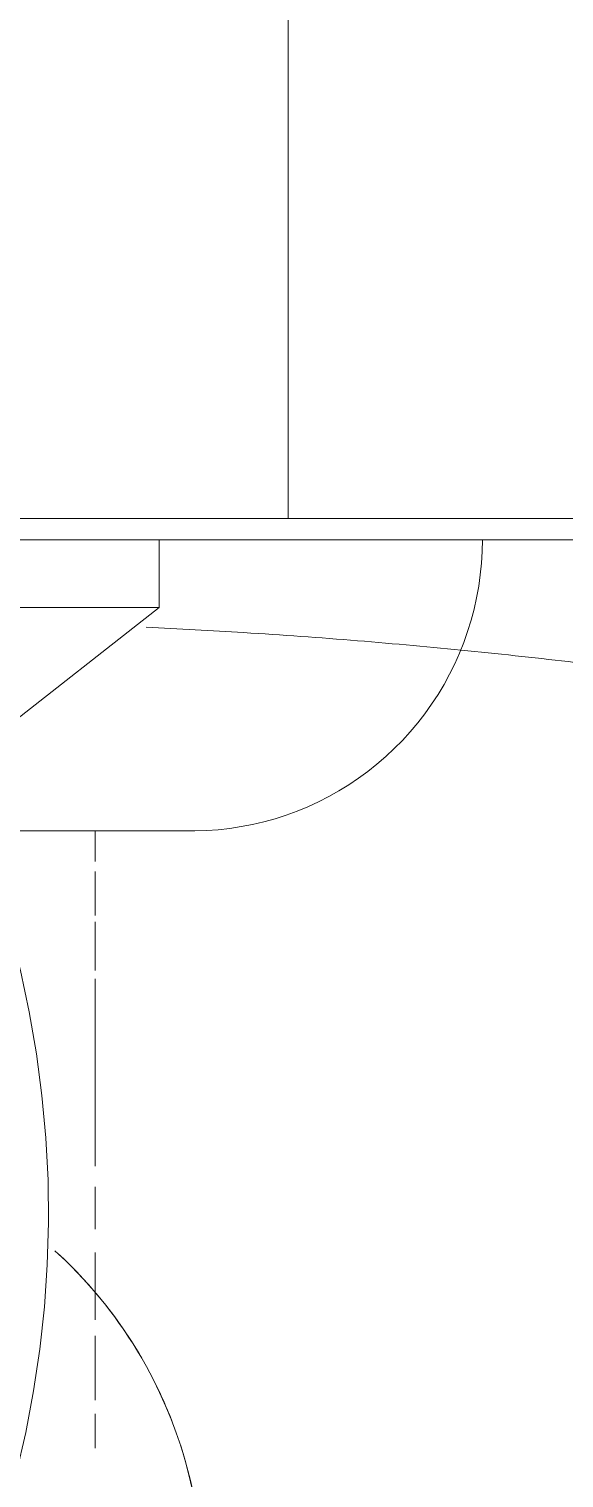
# Model space of a CAD drawing. Header units: millimetres. Extents: x -4000 to 187956, y -58990 to 162485.
# Drawn here: x 157947 to 157972.1, y 1854.7 to 1922.4 of the extents above; entities that cross this region are included whole.
import ezdxf

# ---------------------------------------------------------------- set-up
doc = ezdxf.new("R2010")
doc.units = ezdxf.units.MM
doc.layers.add('A-WALL', color=113, linetype='Continuous', lineweight=13)
doc.layers.add('P-SANR-FIXT', color=6, linetype='Continuous', lineweight=9)

# ---------------------------------------------------------------- blocks, each defined once
blk = doc.blocks.new('C307 - C307-V894-FFS - TANG 1')
at = {"layer": 'P-SANR-FIXT', "color": 90}
for p, q in [((-15.976, 42.403), (-15.976, 40.802)), ((-15.976, 40.17), (-15.976, 37.168)), ((-21.194, 13.567), (-20.651, 13.584)), ((-15.976, 13.585), (-13.283, 13.585)), ((-13.064, 13.585), (-12.422, 13.585)), ((-22.813, 13.387), (-22.276, 13.469)), ((-33.218, 4.786), (-33.016, 5.29)), ((-33.699, 3.229), (-33.56, 3.754)), ((-34.089, 0), (-29.522, 0)), ((-29.34, 0), (-25.777, 0)), ((-24.148, 0), (-25, 0)), ((-24.148, 0), (-25, 0)), ((-24.104, 0), (-22.398, 0)), ((-21.651, 0), (-23.463, 0)), ((-21.651, 0), (-23.463, 0)), ((-21.156, 0), (-17.044, 0)), ((-17.678, 0), (-20.662, 0)), ((-17.678, 0), (-20.662, 0)), ((-13.492, 0), (-17.103, 0)), ((-13.492, 0), (-17.103, 0)), ((-17.044, 0), (-13.657, 0)), ((-13.657, 0), (-10.568, 0))]:
    blk.add_line(p, q, dxfattribs=at)
at = {"layer": 'P-SANR-FIXT', "color": 254}
for p, q in [((-15.976, 36.418), (-15.976, 33.272)), ((-15.976, 32.174), (-15.976, 30.203)), ((-15.976, 29.239), (-15.976, 20.497)), ((-15.976, 20.098), (-15.976, 17.832)), ((-15.976, 17.532), (-15.976, 15.478)), ((-15.976, 15.009), (-15.976, 13.585)), ((-21.736, 13.529), (-21.194, 13.567)), ((-20.651, 13.584), (-20.504, 13.585)), ((-20.504, 13.585), (-20.487, 13.585)), ((-20.477, 13.585), (-20.503, 13.585)), ((-20.487, 13.585), (-20.438, 13.585)), ((-20.419, 13.585), (-20.477, 13.585)), ((-20.438, 13.585), (-20.356, 13.585)), ((-20.329, 13.585), (-20.419, 13.585)), ((-20.356, 13.585), (-20.242, 13.585)), ((-20.206, 13.585), (-20.329, 13.585)), ((-20.242, 13.585), (-20.095, 13.585)), ((-20.05, 13.585), (-20.206, 13.585)), ((-20.095, 13.585), (-19.916, 13.585)), ((-19.862, 13.585), (-20.05, 13.585)), ((-19.916, 13.585), (-19.705, 13.585)), ((-19.643, 13.585), (-19.862, 13.585)), ((-19.705, 13.585), (-19.463, 13.585)), ((-19.392, 13.585), (-19.643, 13.585)), ((-19.463, 13.585), (-19.19, 13.585)), ((-19.11, 13.585), (-19.392, 13.585)), ((-19.19, 13.585), (-18.885, 13.585)), ((-18.798, 13.585), (-19.11, 13.585)), ((-18.885, 13.585), (-18.551, 13.585)), ((-18.456, 13.585), (-18.798, 13.585)), ((-18.551, 13.585), (-18.187, 13.585)), ((-18.084, 13.585), (-18.456, 13.585)), ((-18.187, 13.585), (-17.794, 13.585)), ((-17.683, 13.585), (-18.084, 13.585)), ((-17.794, 13.585), (-17.372, 13.585)), ((-17.253, 13.585), (-17.683, 13.585)), ((-17.372, 13.585), (-16.923, 13.585)), ((-16.797, 13.585), (-17.253, 13.585)), ((-16.923, 13.585), (-16.446, 13.585)), ((-16.313, 13.585), (-16.797, 13.585)), ((-16.446, 13.585), (-15.943, 13.585)), ((-15.803, 13.585), (-16.313, 13.585)), ((-15.976, 13.585), (-13.154, 13.585)), ((-15.943, 13.585), (-15.415, 13.585)), ((-15.268, 13.585), (-15.803, 13.585)), ((-15.415, 13.585), (-14.862, 13.585)), ((-14.709, 13.585), (-15.268, 13.585)), ((-14.862, 13.585), (-14.285, 13.585)), ((-14.126, 13.585), (-14.709, 13.585)), ((-14.285, 13.585), (-13.686, 13.585)), ((-13.52, 13.585), (-14.126, 13.585)), ((-13.686, 13.585), (-13.064, 13.585)), ((-12.893, 13.585), (-13.52, 13.585)), ((-12.245, 13.585), (-12.893, 13.585)), ((-24.916, 12.848), (-24.399, 13.015)), ((-24.399, 13.015), (-23.875, 13.16)), ((-23.875, 13.16), (-23.346, 13.284)), ((-23.346, 13.284), (-22.813, 13.387)), ((-22.276, 13.469), (-21.736, 13.529)), ((-26.907, 11.981), (-26.423, 12.228)), ((-26.423, 12.228), (-25.929, 12.455)), ((-25.929, 12.455), (-25.426, 12.662)), ((-25.426, 12.662), (-24.916, 12.848)), ((-27.844, 11.431), (-27.381, 11.716)), ((-27.381, 11.716), (-26.907, 11.981)), ((-28.734, 10.808), (-28.295, 11.129)), ((-28.295, 11.129), (-27.844, 11.431)), ((-29.571, 10.116), (-29.16, 10.47)), ((-29.16, 10.47), (-28.734, 10.808)), ((-30.351, 9.359), (-29.969, 9.745)), ((-29.969, 9.745), (-29.571, 10.116)), ((-31.067, 8.542), (-30.717, 8.958)), ((-30.717, 8.958), (-30.351, 9.359)), ((-31.4, 8.113), (-31.067, 8.542)), ((-32.014, 7.216), (-31.716, 7.671)), ((-31.716, 7.671), (-31.4, 8.113)), ((-32.293, 6.75), (-32.014, 7.216)), ((-32.795, 5.786), (-32.554, 6.273)), ((-32.554, 6.273), (-32.293, 6.75)), ((-33.016, 5.29), (-32.795, 5.786)), ((-33.399, 4.273), (-33.218, 4.786)), ((-33.56, 3.754), (-33.399, 4.273)), ((-33.818, 2.699), (-33.699, 3.229)), ((-4.704, 3.149), (-13.418, 3.149)), ((-33.991, 1.626), (-33.915, 2.164)), ((-33.915, 2.164), (-33.818, 2.699)), ((-34.045, 1.086), (-33.991, 1.626)), ((-34.078, 0.543), (-34.045, 1.086)), ((-34.089, 0), (-34.078, 0.543)), ((-34.089, 0), (-29.522, 0)), ((-29.34, 0), (-17.044, 0)), ((-17.044, 0), (-13.657, 0))]:
    blk.add_line(p, q, dxfattribs=at)
at = {"layer": 'P-SANR-FIXT', "color": 250}
for p, q in [((-11.5, 9), (-18.977, 3.149)), ((-18.977, 3.149), (-18.977, 0)), ((0, 3.149), (-18.977, 3.149)), ((-18.977, 0), (0, 0))]:
    blk.add_line(p, q, dxfattribs=at)
at = {"layer": 'P-SANR-FIXT', "color": 253}
for p, q in [((-18.848, 3.149), (-18.977, 3.149)), ((-13.418, 3.149), (-18.612, 3.149)), ((-13.418, 0), (-7.632, 0))]:
    blk.add_line(p, q, dxfattribs=at)
at = {"layer": 'P-SANR-FIXT', "color": 252}
blk.add_line((-25, -0.999), (-25, -23.855), dxfattribs=at)
at = {"layer": 'P-SANR-FIXT', "color": 250, "flags": 128}
blk.add_lwpolyline([(-8.41, 9), (-9.272, 10.778), (-10.063, 12.59), (-10.781, 14.432), (-11.424, 16.3), (-11.993, 18.194), (-12.485, 20.108), (-12.9, 22.04), (-13.237, 23.988), (-13.497, 25.947), (-13.678, 27.916), (-13.779, 29.889), (-13.802, 31.866), (-13.746, 33.842), (-13.611, 35.814), (-13.397, 37.779), (-13.105, 39.733), (-12.735, 41.675), (-12.287, 43.6), (-11.763, 45.506), (-11.163, 47.389)], dxfattribs=at)
at = {"layer": 'P-SANR-FIXT', "color": 250}
blk.add_arc((0, 48.75), 21, 167.73827, 227.82889, dxfattribs=at)
at = {"layer": 'P-SANR-FIXT', "color": 254}
for start, end in [(180, 198), (200.65336, 206.58237), (210.14209, 227.03458)]:
    blk.add_arc((0, 48.75), 21, start, end, dxfattribs=at)
at = {"layer": 'P-SANR-FIXT', "color": 250}
for points, knots in [([(-18.366, 4.081), (-19.903, 4.154), (-23.248, 4.335), (-28.273, 4.692), (-33.432, 5.166), (-37.602, 5.618), (-40.864, 6.004), (-44.081, 6.399), (-47.997, 6.927), (-52.535, 7.633), (-56.941, 8.397), (-61.248, 9.203), (-65.448, 10.056), (-70.877, 11.275), (-85.281, 14.901), (-106.179, 22.375), (-129.304, 35.807), (-141.715, 47.207), (-147.158, 53.548)], [-0.9208028, -0.9208028, -0.9208028, -0.9208028, -0.9, -0.875, -0.85, -0.825, -0.8125, -0.8, -0.775, -0.75, -0.725, -0.7, -0.675, -0.65, -0.6, -0.4, -0.2, 0, 0, 0, 0]), ([(-105.935, 0), (-104.576, 0), (-99.721, 0), (-86.209, 0), (-71.424, 0), (-60.368, 0), (-56.114, 0), (-52.773, 0), (-49.305, 0), (-45.718, 0), (-42.599, 0), (-40.014, 0), (-38.024, 0), (-35.989, 0), (-33.224, 0), (-29.661, 0), (-25.948, 0), (-22.881, 0), (-20.53, 0), (-18.13, 0), (-15.872, 0), (-14.404, 0), (-13.761, 0)], [-1, -1, -1, -1, -0.8, -0.6, -0.4, -0.35, -0.325, -0.3, -0.275, -0.25, -0.225, -0.2125, -0.2, -0.1875, -0.175, -0.15, -0.125, -0.1125, -0.1, -0.0875, -0.075, -0.0653852, -0.0653852, -0.0653852, -0.0653852]), ([(-105.935, 0), (-104.576, 0), (-99.721, 0), (-86.209, 0), (-71.424, 0), (-60.368, 0), (-56.114, 0), (-52.773, 0), (-49.305, 0), (-45.718, 0), (-42.599, 0), (-40.014, 0), (-38.024, 0), (-35.989, 0), (-33.224, 0), (-29.661, 0), (-25.948, 0), (-22.881, 0), (-20.53, 0), (-18.13, 0), (-15.872, 0), (-14.404, 0), (-13.761, 0)], [-1, -1, -1, -1, -0.8, -0.6, -0.4, -0.35, -0.325, -0.3, -0.275, -0.25, -0.225, -0.2125, -0.2, -0.1875, -0.175, -0.15, -0.125, -0.1125, -0.1, -0.0875, -0.075, -0.0653852, -0.0653852, -0.0653852, -0.0653852])]:
    blk.add_open_spline(points, degree=3, knots=knots, dxfattribs=at)
at = {"layer": 'P-SANR-FIXT', "color": 254}
for points, knots in [([(-22.8, 0), (-24.638, 0), (-28.745, 0), (-35.048, 0), (-40.265, 0), (-43.2, 0), (-44.031, 0)], [-0.8888889, -0.8888889, -0.8888889, -0.8888889, -0.8611111, -0.8263889, -0.7916667, -0.7777778, -0.7777778, -0.7777778, -0.7777778]), ([(-22.8, 0), (-24.638, 0), (-28.745, 0), (-35.048, 0), (-40.265, 0), (-43.2, 0), (-44.031, 0)], [-0.8888889, -0.8888889, -0.8888889, -0.8888889, -0.8611111, -0.8263889, -0.7916667, -0.7777778, -0.7777778, -0.7777778, -0.7777778]), ([(-13.608, 0), (-13.883, 0), (-16.986, 0), (-20.043, 0), (-22.8, 0)], [-0.93459979, -0.93459979, -0.93459979, -0.93459979, -0.93055556, -0.88888889, -0.88888889, -0.88888889, -0.88888889]), ([(-13.608, 0), (-13.883, 0), (-16.986, 0), (-20.043, 0), (-22.8, 0)], [-0.93459979, -0.93459979, -0.93459979, -0.93459979, -0.93055556, -0.88888889, -0.88888889, -0.88888889, -0.88888889])]:
    blk.add_open_spline(points, degree=3, knots=knots, dxfattribs=at)
at = {"layer": 'P-SANR-FIXT', "color": 253}
blk.add_open_spline([(-13.761, 0), (-12.733, 0), (-11.692, 0), (-10.64, 0)], degree=3, dxfattribs=at)
blk.add_open_spline([(-13.761, 0), (-12.733, 0), (-11.692, 0), (-10.64, 0)], degree=3, dxfattribs=at)
at = {"layer": 'P-SANR-FIXT', "color": 90}
blk.add_open_spline([(-10.455, 0), (-11.511, 0), (-12.562, 0), (-13.608, 0)], degree=3, dxfattribs=at)
blk.add_open_spline([(-10.455, 0), (-11.511, 0), (-12.562, 0), (-13.608, 0)], degree=3, dxfattribs=at)
blk = doc.blocks.new('C307 - C307-V947-FFS - TANG 1')
at = {"layer": 'P-SANR-FIXT', "color": 90}
for p, q in [((-15.976, 42.403), (-15.976, 40.802)), ((-15.976, 40.17), (-15.976, 37.168)), ((-21.194, 13.567), (-20.651, 13.584)), ((-15.976, 13.585), (-13.283, 13.585)), ((-13.064, 13.585), (-12.422, 13.585)), ((-22.813, 13.387), (-22.276, 13.469)), ((-33.218, 4.786), (-33.016, 5.29)), ((-33.699, 3.229), (-33.56, 3.754)), ((-34.089, 0), (-29.522, 0)), ((-29.34, 0), (-25.777, 0)), ((-24.148, 0), (-25, 0)), ((-24.148, 0), (-25, 0)), ((-24.104, 0), (-22.398, 0)), ((-21.651, 0), (-23.463, 0)), ((-21.651, 0), (-23.463, 0)), ((-21.156, 0), (-17.044, 0)), ((-17.678, 0), (-20.662, 0)), ((-17.678, 0), (-20.662, 0)), ((-13.492, 0), (-17.103, 0)), ((-13.492, 0), (-17.103, 0)), ((-17.044, 0), (-13.657, 0)), ((-13.657, 0), (-10.568, 0))]:
    blk.add_line(p, q, dxfattribs=at)
at = {"layer": 'P-SANR-FIXT', "color": 254}
for p, q in [((-15.976, 36.418), (-15.976, 33.272)), ((-15.976, 32.174), (-15.976, 30.203)), ((-15.976, 29.239), (-15.976, 20.497)), ((-15.976, 20.098), (-15.976, 17.832)), ((-15.976, 17.532), (-15.976, 15.478)), ((-15.976, 15.009), (-15.976, 13.585)), ((-21.736, 13.529), (-21.194, 13.567)), ((-20.651, 13.584), (-20.504, 13.585)), ((-20.504, 13.585), (-20.487, 13.585)), ((-20.477, 13.585), (-20.503, 13.585)), ((-20.487, 13.585), (-20.438, 13.585)), ((-20.419, 13.585), (-20.477, 13.585)), ((-20.438, 13.585), (-20.356, 13.585)), ((-20.329, 13.585), (-20.419, 13.585)), ((-20.356, 13.585), (-20.242, 13.585)), ((-20.206, 13.585), (-20.329, 13.585)), ((-20.242, 13.585), (-20.095, 13.585)), ((-20.05, 13.585), (-20.206, 13.585)), ((-20.095, 13.585), (-19.916, 13.585)), ((-19.862, 13.585), (-20.05, 13.585)), ((-19.916, 13.585), (-19.705, 13.585)), ((-19.643, 13.585), (-19.862, 13.585)), ((-19.705, 13.585), (-19.463, 13.585)), ((-19.392, 13.585), (-19.643, 13.585)), ((-19.463, 13.585), (-19.19, 13.585)), ((-19.11, 13.585), (-19.392, 13.585)), ((-19.19, 13.585), (-18.885, 13.585)), ((-18.798, 13.585), (-19.11, 13.585)), ((-18.885, 13.585), (-18.551, 13.585)), ((-18.456, 13.585), (-18.798, 13.585)), ((-18.551, 13.585), (-18.187, 13.585)), ((-18.084, 13.585), (-18.456, 13.585)), ((-18.187, 13.585), (-17.794, 13.585)), ((-17.683, 13.585), (-18.084, 13.585)), ((-17.794, 13.585), (-17.372, 13.585)), ((-17.253, 13.585), (-17.683, 13.585)), ((-17.372, 13.585), (-16.923, 13.585)), ((-16.797, 13.585), (-17.253, 13.585)), ((-16.923, 13.585), (-16.446, 13.585)), ((-16.313, 13.585), (-16.797, 13.585)), ((-16.446, 13.585), (-15.943, 13.585)), ((-15.803, 13.585), (-16.313, 13.585)), ((-15.976, 13.585), (-13.154, 13.585)), ((-15.943, 13.585), (-15.415, 13.585)), ((-15.268, 13.585), (-15.803, 13.585)), ((-15.415, 13.585), (-14.862, 13.585)), ((-14.709, 13.585), (-15.268, 13.585)), ((-14.862, 13.585), (-14.285, 13.585)), ((-14.126, 13.585), (-14.709, 13.585)), ((-14.285, 13.585), (-13.686, 13.585)), ((-13.52, 13.585), (-14.126, 13.585)), ((-13.686, 13.585), (-13.064, 13.585)), ((-12.893, 13.585), (-13.52, 13.585)), ((-12.245, 13.585), (-12.893, 13.585)), ((-24.916, 12.848), (-24.399, 13.015)), ((-24.399, 13.015), (-23.875, 13.16)), ((-23.875, 13.16), (-23.346, 13.284)), ((-23.346, 13.284), (-22.813, 13.387)), ((-22.276, 13.469), (-21.736, 13.529)), ((-26.907, 11.981), (-26.423, 12.228)), ((-26.423, 12.228), (-25.929, 12.455)), ((-25.929, 12.455), (-25.426, 12.662)), ((-25.426, 12.662), (-24.916, 12.848)), ((-27.844, 11.431), (-27.381, 11.716)), ((-27.381, 11.716), (-26.907, 11.981)), ((-28.734, 10.808), (-28.295, 11.129)), ((-28.295, 11.129), (-27.844, 11.431)), ((-29.571, 10.116), (-29.16, 10.47)), ((-29.16, 10.47), (-28.734, 10.808)), ((-30.351, 9.359), (-29.969, 9.745)), ((-29.969, 9.745), (-29.571, 10.116)), ((-31.067, 8.542), (-30.717, 8.958)), ((-30.717, 8.958), (-30.351, 9.359)), ((-31.4, 8.113), (-31.067, 8.542)), ((-32.014, 7.216), (-31.716, 7.671)), ((-31.716, 7.671), (-31.4, 8.113)), ((-32.293, 6.75), (-32.014, 7.216)), ((-32.795, 5.786), (-32.554, 6.273)), ((-32.554, 6.273), (-32.293, 6.75)), ((-33.016, 5.29), (-32.795, 5.786)), ((-33.399, 4.273), (-33.218, 4.786)), ((-33.56, 3.754), (-33.399, 4.273)), ((-33.818, 2.699), (-33.699, 3.229)), ((-4.704, 3.149), (-13.418, 3.149)), ((-33.991, 1.626), (-33.915, 2.164)), ((-33.915, 2.164), (-33.818, 2.699)), ((-34.045, 1.086), (-33.991, 1.626)), ((-34.078, 0.543), (-34.045, 1.086)), ((-34.089, 0), (-34.078, 0.543)), ((-34.089, 0), (-29.522, 0)), ((-29.34, 0), (-17.044, 0)), ((-17.044, 0), (-13.657, 0))]:
    blk.add_line(p, q, dxfattribs=at)
at = {"layer": 'P-SANR-FIXT', "color": 250}
for p, q in [((-11.5, 9), (-18.977, 3.149)), ((-18.977, 3.149), (-18.977, 0)), ((0, 3.149), (-18.977, 3.149)), ((-18.977, 0), (0, 0))]:
    blk.add_line(p, q, dxfattribs=at)
at = {"layer": 'P-SANR-FIXT', "color": 253}
for p, q in [((-18.848, 3.149), (-18.977, 3.149)), ((-13.418, 3.149), (-18.612, 3.149)), ((-13.418, 0), (-7.632, 0))]:
    blk.add_line(p, q, dxfattribs=at)
at = {"layer": 'P-SANR-FIXT', "color": 252}
blk.add_line((-25, -0.999), (-25, -23.855), dxfattribs=at)
at = {"layer": 'P-SANR-FIXT', "color": 250, "flags": 128}
blk.add_lwpolyline([(-8.41, 9), (-9.272, 10.778), (-10.063, 12.59), (-10.781, 14.432), (-11.424, 16.3), (-11.993, 18.194), (-12.485, 20.108), (-12.9, 22.04), (-13.237, 23.988), (-13.497, 25.947), (-13.678, 27.916), (-13.779, 29.889), (-13.802, 31.866), (-13.746, 33.842), (-13.611, 35.814), (-13.397, 37.779), (-13.105, 39.733), (-12.735, 41.675), (-12.287, 43.6), (-11.763, 45.506), (-11.163, 47.389)], dxfattribs=at)
at = {"layer": 'P-SANR-FIXT', "color": 252, "flags": 128}
blk.add_lwpolyline([(-25, -23.855), (-25, -25.556), (-25, -27.255), (-25, -28.948), (-25, -30.633), (-25, -32.307), (-25, -33.968), (-25, -35.612), (-25, -37.238), (-25, -38.842), (-25, -40.422), (-25, -41.976), (-25, -43.501), (-25, -44.994), (-25, -46.454)], dxfattribs=at)
at = {"layer": 'P-SANR-FIXT', "color": 250}
blk.add_arc((0, 48.75), 21, 167.73827, 227.82889, dxfattribs=at)
at = {"layer": 'P-SANR-FIXT', "color": 254}
for start, end in [(180, 198), (200.65336, 206.58237), (210.14209, 227.03458)]:
    blk.add_arc((0, 48.75), 21, start, end, dxfattribs=at)
at = {"layer": 'P-SANR-FIXT', "color": 250}
for points, knots in [([(-18.366, 4.081), (-19.903, 4.154), (-23.248, 4.335), (-28.273, 4.692), (-33.432, 5.166), (-37.602, 5.618), (-40.864, 6.004), (-44.081, 6.399), (-47.997, 6.927), (-52.535, 7.633), (-56.941, 8.397), (-61.248, 9.203), (-65.448, 10.056), (-70.877, 11.275), (-85.281, 14.901), (-106.179, 22.375), (-129.304, 35.807), (-141.715, 47.207), (-147.158, 53.548)], [-0.9208028, -0.9208028, -0.9208028, -0.9208028, -0.9, -0.875, -0.85, -0.825, -0.8125, -0.8, -0.775, -0.75, -0.725, -0.7, -0.675, -0.65, -0.6, -0.4, -0.2, 0, 0, 0, 0]), ([(-105.935, 0), (-104.576, 0), (-99.721, 0), (-86.209, 0), (-71.424, 0), (-60.368, 0), (-56.114, 0), (-52.773, 0), (-49.305, 0), (-45.718, 0), (-42.599, 0), (-40.014, 0), (-38.024, 0), (-35.989, 0), (-33.224, 0), (-29.661, 0), (-25.948, 0), (-22.881, 0), (-20.53, 0), (-18.13, 0), (-15.872, 0), (-14.404, 0), (-13.761, 0)], [-1, -1, -1, -1, -0.8, -0.6, -0.4, -0.35, -0.325, -0.3, -0.275, -0.25, -0.225, -0.2125, -0.2, -0.1875, -0.175, -0.15, -0.125, -0.1125, -0.1, -0.0875, -0.075, -0.0653852, -0.0653852, -0.0653852, -0.0653852]), ([(-105.935, 0), (-104.576, 0), (-99.721, 0), (-86.209, 0), (-71.424, 0), (-60.368, 0), (-56.114, 0), (-52.773, 0), (-49.305, 0), (-45.718, 0), (-42.599, 0), (-40.014, 0), (-38.024, 0), (-35.989, 0), (-33.224, 0), (-29.661, 0), (-25.948, 0), (-22.881, 0), (-20.53, 0), (-18.13, 0), (-15.872, 0), (-14.404, 0), (-13.761, 0)], [-1, -1, -1, -1, -0.8, -0.6, -0.4, -0.35, -0.325, -0.3, -0.275, -0.25, -0.225, -0.2125, -0.2, -0.1875, -0.175, -0.15, -0.125, -0.1125, -0.1, -0.0875, -0.075, -0.0653852, -0.0653852, -0.0653852, -0.0653852])]:
    blk.add_open_spline(points, degree=3, knots=knots, dxfattribs=at)
at = {"layer": 'P-SANR-FIXT', "color": 254}
for points, knots in [([(-22.8, 0), (-24.638, 0), (-28.745, 0), (-35.048, 0), (-40.265, 0), (-43.2, 0), (-44.031, 0)], [-0.8888889, -0.8888889, -0.8888889, -0.8888889, -0.8611111, -0.8263889, -0.7916667, -0.7777778, -0.7777778, -0.7777778, -0.7777778]), ([(-22.8, 0), (-24.638, 0), (-28.745, 0), (-35.048, 0), (-40.265, 0), (-43.2, 0), (-44.031, 0)], [-0.8888889, -0.8888889, -0.8888889, -0.8888889, -0.8611111, -0.8263889, -0.7916667, -0.7777778, -0.7777778, -0.7777778, -0.7777778]), ([(-13.608, 0), (-13.883, 0), (-16.986, 0), (-20.043, 0), (-22.8, 0)], [-0.93459979, -0.93459979, -0.93459979, -0.93459979, -0.93055556, -0.88888889, -0.88888889, -0.88888889, -0.88888889]), ([(-13.608, 0), (-13.883, 0), (-16.986, 0), (-20.043, 0), (-22.8, 0)], [-0.93459979, -0.93459979, -0.93459979, -0.93459979, -0.93055556, -0.88888889, -0.88888889, -0.88888889, -0.88888889])]:
    blk.add_open_spline(points, degree=3, knots=knots, dxfattribs=at)
at = {"layer": 'P-SANR-FIXT', "color": 253}
blk.add_open_spline([(-13.761, 0), (-12.733, 0), (-11.692, 0), (-10.64, 0)], degree=3, dxfattribs=at)
blk.add_open_spline([(-13.761, 0), (-12.733, 0), (-11.692, 0), (-10.64, 0)], degree=3, dxfattribs=at)
at = {"layer": 'P-SANR-FIXT', "color": 90}
blk.add_open_spline([(-10.455, 0), (-11.511, 0), (-12.562, 0), (-13.608, 0)], degree=3, dxfattribs=at)
blk.add_open_spline([(-10.455, 0), (-11.511, 0), (-12.562, 0), (-13.608, 0)], degree=3, dxfattribs=at)
blk = doc.blocks.new('CMF2_NHAXUONG_A_rvt-1-FFS - TANG 1')
at = {"layer": 'A-WALL', "color": 50, "lineweight": 15}
blk.add_line((158335.054, 1899.5), (157535.054, 1899.501), dxfattribs=at)
at = {"layer": 'A-WALL', "color": 71, "lineweight": 15}
for p, q in [((157946.862, 1899.5), (157951.823, 1899.5)), ((157952.299, 1899.5), (157958.189, 1899.5))]:
    blk.add_line(p, q, dxfattribs=at)
at = {"layer": 'A-WALL', "color": 35, "lineweight": 15}
blk.add_line((157959.145, 1899.5), (158335.054, 1899.5), dxfattribs=at)
at = {"layer": 'P-SANR-FIXT', "color": 250, "lineweight": 9, "rotation": 180}
for name in ['C307 - C307-V894-FFS - TANG 1', 'C307 - C307-V947-FFS - TANG 1']:
    blk.add_blockref(name, (157934.145, 1898.501), dxfattribs=at)

msp = doc.modelspace()

# ---------------------------------------------------------------- block references
at = {"lineweight": 5}
msp.add_blockref('CMF2_NHAXUONG_A_rvt-1-FFS - TANG 1', (0, 0), dxfattribs=at)

doc.saveas('drawing.dxf')
